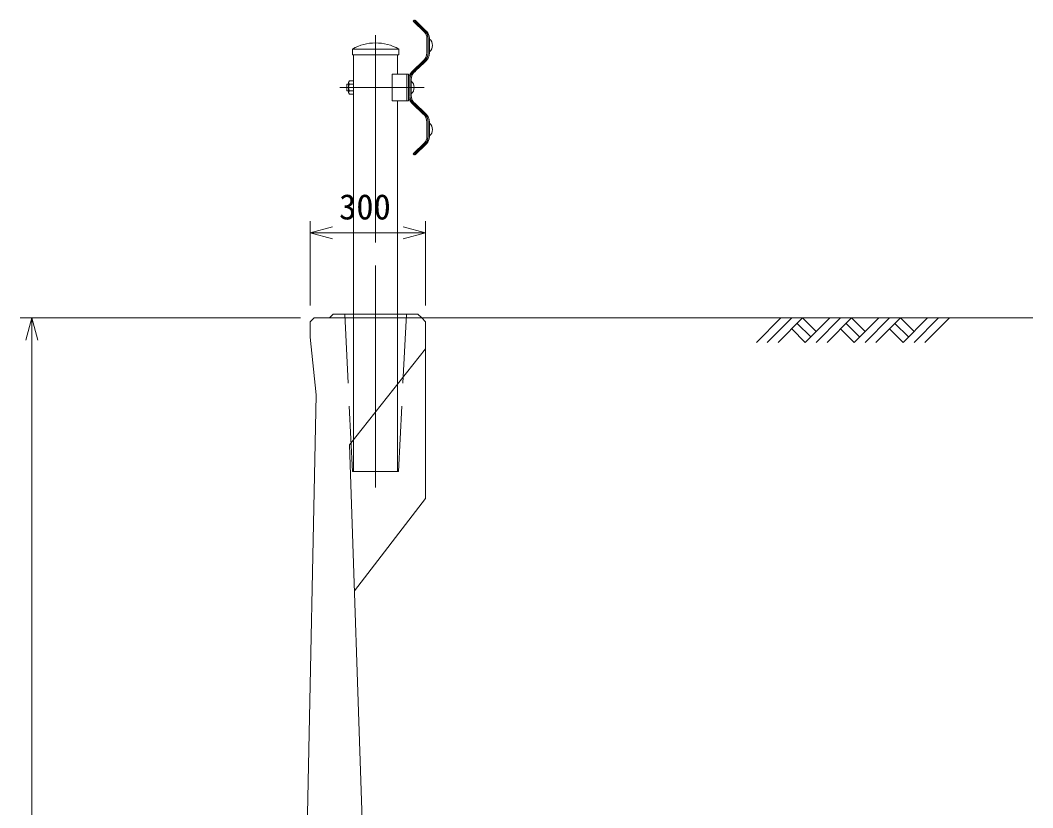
# Model space of a CAD drawing. Units: millimetres, scale not verified. Extents: x -414 to 386, y -556 to 556.
# Drawn here: x -55.6 to 32.2, y 292.8 to 361.1 of the extents above; entities that cross this region are included whole.
import ezdxf
from ezdxf.enums import TextEntityAlignment as Align

# ---------------------------------------------------------------- set-up
doc = ezdxf.new("R2010")
doc.units = ezdxf.units.MM
doc.header["$LTSCALE"] = 2
doc.linetypes.add('CHAIN2', pattern=[12, 9, -1, 1, -1])
doc.linetypes.add('DASHED3', pattern=[4, 3, -1])
doc.layers.add('0-0_0', color=2, linetype='Continuous', lineweight=18)
doc.styles.add('ＭＳ ゴシック', font='')
doc.styles.get('ＭＳ ゴシック').set_extended_font_data('MS Gothic')

msp = doc.modelspace()

# ---------------------------------------------------------------- linework, layer by layer
at = {"layer": '0-0_0', "color": 7}
for p, q in [((-21.494, 361.045), (-21.42, 361.121)), ((-20.521, 360.094), (-21.494, 361.045)), ((-20.447, 360.171), (-21.42, 361.121)), ((-20.415, 360.094), (-21.388, 361.044)), ((-21.387, 361.044), (-21.313, 361.121)), ((-20.325, 360.156), (-21.313, 361.121)), ((-20.302, 358.308), (-20.302, 359.574)), ((-20.195, 358.308), (-20.195, 359.574)), ((-20.195, 358.308), (-20.195, 359.574)), ((-20.088, 358.308), (-20.088, 359.574)), ((-22.745, 358.62), (-26.765, 358.62)), ((-26.765, 358.62), (-26.765, 358.12)), ((-22.745, 358.62), (-22.745, 358.12)), ((-22.745, 358.12), (-26.765, 358.12)), ((-26.66, 358.12), (-26.66, 321.953)), ((-22.85, 358.12), (-22.85, 356.453)), ((-20.682, 357.543), (-21.48, 356.796)), ((-20.609, 357.465), (-21.407, 356.718)), ((-20.575, 357.543), (-21.373, 356.796)), ((-20.502, 357.465), (-21.3, 356.718)), ((-27.094, 355.719), (-27.011, 355.863)), ((-27.093, 355.719), (-27.093, 354.854)), ((-27.01, 355.863), (-26.66, 355.863)), ((-22.042, 356.453), (-22.042, 354.12)), ((-21.892, 354.12), (-21.892, 356.453)), ((-21.785, 355.286), (-21.785, 355.953)), ((-21.678, 355.286), (-21.678, 355.953)), ((-27.26, 355.574), (-26.66, 355.574)), ((-27.26, 355.574), (-27.26, 354.998)), ((-27.26, 354.998), (-26.66, 354.998)), ((-27.094, 354.854), (-27.01, 354.71)), ((-21.785, 355.286), (-21.785, 354.62)), ((-21.678, 355.286), (-21.678, 354.62)), ((-27.01, 354.71), (-26.66, 354.71)), ((-21.892, 354.12), (-23.309, 354.12)), ((-22.85, 354.12), (-22.85, 321.953)), ((-20.681, 353.03), (-21.479, 353.777)), ((-20.609, 353.107), (-21.406, 353.855)), ((-20.575, 353.03), (-21.373, 353.777)), ((-20.502, 353.107), (-21.3, 353.855)), ((-20.302, 352.265), (-20.302, 350.998)), ((-20.195, 352.265), (-20.195, 350.998)), ((-20.195, 352.265), (-20.195, 350.998)), ((-20.088, 352.265), (-20.088, 350.998)), ((-20.521, 350.478), (-21.494, 349.528)), ((-20.446, 350.402), (-21.42, 349.451)), ((-20.414, 350.478), (-21.387, 349.528)), ((-20.34, 350.402), (-21.313, 349.452)), ((-21.495, 349.528), (-21.42, 349.452)), ((-21.388, 349.528), (-21.313, 349.452))]:
    msp.add_line(p, q, dxfattribs=at)
at = {"layer": '0-0_0', "color": 7, "linetype": 'CHAIN2'}
for p, q in [((-24.755, 359.829), (-24.755, 320.567)), ((-20.55, 355.286), (-27.859, 355.286))]:
    msp.add_line(p, q, dxfattribs=at)
at = {"layer": '0-0_0', "color": 4}
for p, q in [((-30.422, 343.674), (-30.422, 336.356)), ((-20.422, 343.674), (-20.422, 336.356)), ((-30.422, 342.674), (-28.49, 343.191)), ((-30.422, 342.674), (-20.422, 342.674)), ((-30.422, 342.674), (-28.49, 342.156)), ((-20.422, 342.674), (-22.353, 343.191)), ((-20.422, 342.674), (-22.353, 342.156)), ((-55.571, 335.286), (-31.256, 335.286)), ((-54.571, 335.286), (-54.053, 333.354))]:
    msp.add_line(p, q, dxfattribs=at)
at = {"layer": '0-0_0', "linetype": 'CHAIN2'}
msp.add_line((-24.755, 321.953), (-24.755, 338.953), dxfattribs=at)
at = {"layer": '0-0_0'}
for p, q in [((-28.422, 335.62), (-28.755, 335.286)), ((-21.088, 335.62), (-28.422, 335.62)), ((-21.088, 335.62), (-20.755, 335.286)), ((-30.088, 335.286), (-30.422, 334.953)), ((-30.422, 333.62), (-30.422, 334.953)), ((-20.755, 335.286), (-30.088, 335.286)), ((-20.755, 335.286), (-20.422, 334.953)), ((-20.755, 335.286), (32.237, 335.286)), ((-20.422, 319.62), (-20.422, 334.953)), ((8.269, 333.165), (10.39, 335.286)), ((9.212, 333.165), (11.333, 335.286)), ((10.155, 333.165), (12.276, 335.286)), ((11.804, 334.815), (12.983, 333.636)), ((12.276, 335.286), (13.454, 334.108)), ((13.454, 333.165), (15.576, 335.286)), ((14.397, 333.165), (16.519, 335.286)), ((16.047, 334.815), (17.226, 333.636)), ((16.519, 335.286), (17.697, 334.108)), ((16.754, 333.165), (18.876, 335.286)), ((17.697, 333.165), (19.818, 335.286)), ((18.64, 333.165), (20.761, 335.286)), ((20.29, 334.815), (21.468, 333.636)), ((20.761, 335.286), (21.94, 334.108)), ((20.997, 333.165), (23.118, 335.286)), ((21.94, 333.165), (24.061, 335.286)), ((22.882, 333.165), (25.004, 335.286)), ((15.576, 334.343), (16.754, 333.165)), ((19.818, 334.343), (20.997, 333.165)), ((-29.922, 328.62), (-30.422, 333.62)), ((-20.422, 332.62), (-27.008, 324.286)), ((-29.922, 328.62), (-31.788, 235.286)), ((-24.704, 254.584), (-27.008, 324.286)), ((-20.422, 319.62), (-26.59, 311.62))]:
    msp.add_line(p, q, dxfattribs=at)
at = {"layer": '0-0_0', "linetype": 'DASHED3'}
for p, q in [((-27.422, 335.62), (-26.755, 321.953)), ((-22.088, 335.62), (-22.755, 321.953)), ((-22.755, 321.953), (-26.755, 321.953))]:
    msp.add_line(p, q, dxfattribs=at)
at = {"layer": '0-0_0', "color": 7}
msp.add_lwpolyline([(-21.892, 356.453), (-23.309, 356.453), (-23.309, 354.12)], dxfattribs=at)
at = {"layer": '0-0_0', "color": 4}
msp.add_lwpolyline([(-54.571, 235.286), (-54.571, 335.286), (-55.089, 333.354)], dxfattribs=at)
at = {"layer": '0-0_0'}
msp.add_lwpolyline([(11.333, 334.343), (12.512, 333.165), (14.633, 335.286)], dxfattribs=at)
at = {"layer": '0-0_0', "color": 7}
for centre, radius, start, end in [((-21.028, 359.574), 0.727, 359.99997, 45.67816), ((-21.028, 359.574), 0.833, 359.99997, 45.67827), ((-20.922, 359.574), 0.727, 359.99997, 45.67816), ((-20.922, 359.574), 0.833, 359.99997, 45.67827), ((-24.755, 355.099), 4.054, 60.27902, 119.72096), ((-20.522, 358.941), 0.701, 308.26753, 51.73245), ((-21.262, 358.308), 0.96, 307.53062, 0.00003), ((-21.262, 358.308), 1.067, 307.53072, 0.00003), ((-21.155, 358.308), 0.96, 307.53062, 0.00003), ((-21.155, 358.308), 1.067, 307.53072, 0.00003), ((-20.825, 355.953), 1.067, 127.53064, 180), ((-20.718, 355.953), 1.067, 127.53064, 180), ((-20.825, 355.953), 0.96, 127.53053, 180), ((-20.718, 355.953), 0.96, 127.53053, 180), ((-26.927, 355.719), 0.167, 179.99997, 240.00012), ((-22.112, 355.286), 0.701, 308.26753, 51.73247), ((-26.927, 354.854), 0.167, 119.99986, 180.00002), ((-26.554, 355.286), 0.539, 147.72243, 212.27754), ((-20.825, 354.62), 1.067, 179.99998, 232.46935), ((-20.718, 354.62), 1.067, 179.99998, 232.46935), ((-20.825, 354.62), 0.96, 179.99998, 232.46945), ((-20.718, 354.62), 0.96, 179.99998, 232.46945), ((-21.262, 352.265), 0.96, 359.99997, 52.46938), ((-21.262, 352.265), 1.067, 359.99997, 52.46928), ((-21.155, 352.265), 0.96, 359.99997, 52.46938), ((-21.155, 352.265), 1.067, 359.99997, 52.46928), ((-20.522, 351.631), 0.701, 308.26753, 51.73247), ((-21.028, 350.998), 0.727, 314.32184, 0.00002), ((-21.028, 350.998), 0.833, 314.32172, 0.00003), ((-20.922, 350.998), 0.727, 314.32184, 0.00002), ((-20.922, 350.998), 0.833, 314.32172, 0.00003)]:
    msp.add_arc(centre, radius, start, end, dxfattribs=at)

# ---------------------------------------------------------------- texts
at = {"layer": '0-0_0', "color": 7, "style": 'ＭＳ ゴシック'}
msp.add_text('300', height=2.199, dxfattribs=at).set_placement((-27.922, 343.174), align=Align.BOTTOM_LEFT)

doc.saveas('drawing.dxf')
